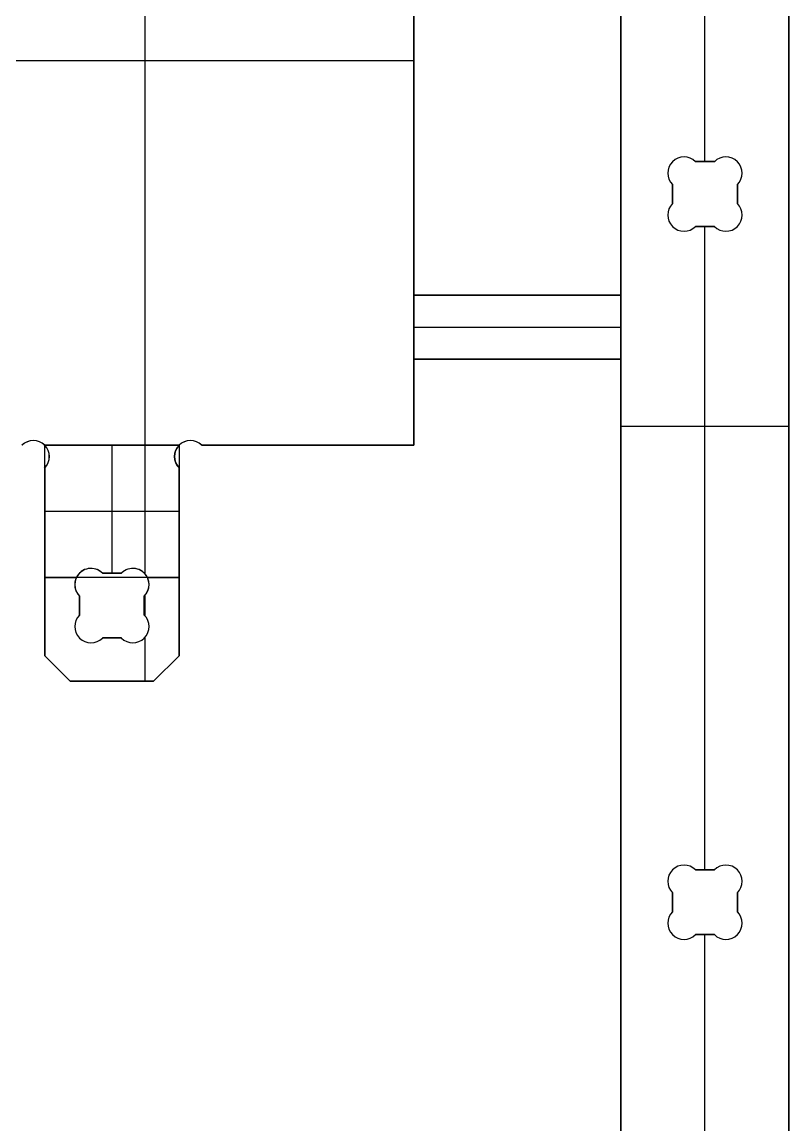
# Model space of a CAD drawing. Extents: x 24 to 120, y 0 to 48.
# Drawn here: x 87.03 to 96.02, y 24.03 to 36.95 of the extents above; entities that cross this region are included whole.
import ezdxf

# ---------------------------------------------------------------- set-up
doc = ezdxf.new("R2010")
doc.units = 0
doc.header["$MEASUREMENT"] = 0
for name, color, linetype in [('POCKETS_10_MM', 5, 'CONTINUOUS'), ('PROFILE_-_INSIDE', 30, 'CONTINUOUS'), ('PROFILE_-_OUTSIDE', 18, 'CONTINUOUS'), ('SOLIDS', 4, 'CONTINUOUS'), ('TABS', 25, 'CONTINUOUS')]:
    doc.layers.add(name, color=color, linetype=linetype)

msp = doc.modelspace()

# ---------------------------------------------------------------- linework, layer by layer
at = {"layer": 'POCKETS_10_MM'}
msp.add_lwpolyline([(88.871, 30.443), (87.296, 30.443), (87.296, 31.993), (88.871, 31.993)], close=True, dxfattribs=at)
at = {"layer": 'PROFILE_-_INSIDE'}
for p, q in [((95.145, 35.317, 0.5), (94.922, 35.317, 0.5)), ((94.653, 35.048, 0.5), (94.653, 34.825, 0.5)), ((95.413, 34.825, 0.5), (95.413, 35.048, 0.5)), ((94.922, 34.557, 0.5), (95.145, 34.557, 0.5)), ((87.972, 30.493, 0.5), (88.195, 30.493, 0.5)), ((87.703, 30.002, 0.5), (87.703, 30.224, 0.5)), ((88.463, 30.224, 0.5), (88.463, 30.002, 0.5)), ((88.195, 29.733, 0.5), (87.972, 29.733, 0.5)), ((95.145, 27.016, 0.5), (94.922, 27.016, 0.5)), ((94.653, 26.747, 0.5), (94.653, 26.524, 0.5)), ((95.413, 26.524, 0.5), (95.413, 26.747, 0.5)), ((94.922, 26.256, 0.5), (95.145, 26.256, 0.5))]:
    msp.add_line(p, q, dxfattribs=at)
for centre, start, end in [((94.788, 35.182, 0.5), 135, 225), ((94.788, 35.182, 0.5), 45, 135), ((95.279, 35.182, 0.5), 45, 135), ((95.279, 35.182, 0.5), 315, 45), ((94.788, 34.691, 0.5), 135, 225), ((95.279, 34.691, 0.5), 315, 45), ((94.788, 34.691, 0.5), 225, 315), ((95.279, 34.691, 0.5), 225, 315), ((87.838, 30.359, 0.5), 45, 135), ((88.329, 30.359, 0.5), 45, 135), ((87.838, 30.359, 0.5), 135, 225), ((88.329, 30.359, 0.5), 315, 45), ((87.838, 29.867, 0.5), 135, 225), ((88.329, 29.867, 0.5), 315, 45), ((87.838, 29.867, 0.5), 225, 315), ((88.329, 29.867, 0.5), 225, 315), ((94.788, 26.881, 0.5), 45, 135), ((95.279, 26.881, 0.5), 45, 135), ((94.788, 26.881, 0.5), 135, 225), ((95.279, 26.881, 0.5), 315, 45), ((94.788, 26.39, 0.5), 135, 225), ((95.279, 26.39, 0.5), 315, 45), ((94.788, 26.39, 0.5), 225, 315), ((95.279, 26.39, 0.5), 225, 315)]:
    msp.add_arc(centre, 0.19, start, end, dxfattribs=at)
at = {"layer": 'PROFILE_-_OUTSIDE'}
for p, q in [((91.621, 31.993), (91.621, 41.836)), ((89.136, 31.993), (91.621, 31.993)), ((87.296, 31.728), (87.296, 29.525)), ((88.871, 29.525), (88.871, 31.728)), ((87.296, 29.525), (87.596, 29.225)), ((88.571, 29.225), (88.871, 29.525)), ((87.596, 29.225), (88.571, 29.225))]:
    msp.add_line(p, q, dxfattribs=at)
msp.add_lwpolyline([(94.049, 47.501), (96.018, 47.501), (96.018, 16.925), (94.049, 16.925)], close=True, dxfattribs=at)
for centre, start, end in [((87.163, 31.86), 315, 135), ((89.003, 31.86), 45, 225)]:
    msp.add_arc(centre, 0.188, start, end, dxfattribs=at)
at = {"layer": 'SOLIDS'}
for p, q in [((94.049, 16.925, -0.738), (94.049, 47.501, -0.738)), ((95.033, 35.317, -0.738), (95.033, 47.501, -0.738)), ((96.018, 47.501, -0.738), (96.018, 16.925, -0.738)), ((94.049, 18.5), (94.049, 45.139)), ((94.049, 45.139, -0.369), (94.049, 18.5, -0.369)), ((95.033, 35.317), (95.033, 45.139)), ((96.018, 45.139), (96.018, 18.5)), ((96.018, 18.5, -0.369), (96.018, 45.139, -0.369)), ((88.474, 31.993), (88.474, 42.524)), ((88.474, 30.481, -0.738), (88.474, 42.524, -0.738)), ((91.621, 31.993), (91.621, 41.836)), ((91.621, 31.993, -0.738), (91.621, 41.836, -0.738)), ((91.621, 41.836, -0.369), (91.621, 31.993, -0.369)), ((91.621, 36.914), (91.621, 36.914, -0.738)), ((85.327, 36.503), (91.621, 36.503)), ((85.327, 36.503, -0.738), (91.621, 36.503, -0.738)), ((94.653, 35.317), (94.653, 35.317, -0.738)), ((95.145, 35.317), (94.922, 35.317)), ((95.145, 35.317, -0.738), (94.922, 35.317, -0.738)), ((94.922, 35.317, -0.738), (94.922, 35.317)), ((94.922, 35.317, -0.25), (95.145, 35.317, -0.25)), ((95.033, 35.317), (95.033, 35.317, -0.738)), ((95.145, 35.317, -0.738), (95.145, 35.317)), ((95.413, 35.317), (95.413, 35.317, -0.738)), ((94.653, 35.048), (94.653, 34.825)), ((94.653, 35.048, -0.738), (94.653, 34.825, -0.738)), ((94.653, 35.048, -0.738), (94.653, 35.048)), ((94.653, 34.825, -0.25), (94.653, 35.048, -0.25)), ((95.413, 34.825), (95.413, 35.048)), ((95.413, 34.825, -0.738), (95.413, 35.048, -0.738)), ((95.413, 35.048, -0.738), (95.413, 35.048)), ((95.413, 35.048, -0.25), (95.413, 34.825, -0.25)), ((94.653, 34.937), (94.653, 34.937, -0.738)), ((95.413, 34.937), (95.413, 34.937, -0.738)), ((94.653, 34.825), (94.653, 34.825, -0.738)), ((95.413, 34.825, -0.738), (95.413, 34.825)), ((94.653, 34.557), (94.653, 34.557, -0.738)), ((94.922, 34.557), (95.145, 34.557)), ((94.922, 34.557, -0.738), (95.145, 34.557, -0.738)), ((94.922, 34.557, -0.738), (94.922, 34.557)), ((95.145, 34.557, -0.25), (94.922, 34.557, -0.25)), ((95.033, 27.016, -0.738), (95.033, 34.557, -0.738)), ((95.033, 34.557), (95.033, 34.557, -0.738)), ((95.033, 27.016), (95.033, 34.557)), ((95.145, 34.557, -0.738), (95.145, 34.557)), ((95.413, 34.557), (95.413, 34.557, -0.738)), ((96.018, 32.213, -0.738), (94.049, 32.213, -0.738)), ((96.018, 32.213), (94.049, 32.213)), ((87.296, 31.993, -0.369), (88.871, 31.993, -0.369)), ((87.296, 31.993), (88.871, 31.993)), ((87.296, 31.993, -0.369), (87.296, 31.993)), ((88.871, 31.993, -0.184), (87.296, 31.993, -0.184)), ((87.296, 31.993, -0.369), (87.296, 31.993, -0.738)), ((88.083, 31.993), (88.083, 31.993, -0.369)), ((88.083, 31.993, -0.369), (88.083, 30.493, -0.369)), ((88.871, 31.993, -0.369), (88.871, 31.993)), ((88.871, 31.993, -0.369), (88.871, 31.993, -0.738)), ((89.136, 31.993), (91.621, 31.993)), ((89.136, 31.993, -0.738), (89.136, 31.993)), ((89.136, 31.993, -0.738), (91.621, 31.993, -0.738)), ((91.621, 31.993, -0.369), (89.136, 31.993, -0.369)), ((90.378, 31.993), (90.378, 31.993, -0.738)), ((91.621, 31.993, -0.738), (91.621, 31.993)), ((87.296, 31.728, -0.738), (87.296, 31.728, -0.369)), ((87.296, 31.728, -0.738), (87.296, 29.525, -0.738)), ((87.296, 30.443, -0.369), (87.296, 31.728, -0.369)), ((87.296, 29.525, -0.369), (87.296, 31.728, -0.369)), ((88.871, 29.525, -0.738), (88.871, 31.728, -0.738)), ((88.871, 31.728, -0.738), (88.871, 31.728, -0.369)), ((88.871, 31.728, -0.369), (88.871, 30.443, -0.369)), ((88.871, 31.728, -0.369), (88.871, 29.525, -0.369)), ((87.296, 31.218, -0.369), (88.871, 31.218, -0.369)), ((87.296, 30.626, -0.369), (87.296, 30.626, -0.738)), ((88.871, 30.626, -0.369), (88.871, 30.626, -0.738)), ((87.668, 30.443, -0.369), (87.296, 30.443, -0.369)), ((87.668, 30.443), (87.296, 30.443)), ((87.296, 30.443, -0.369), (87.296, 30.443)), ((87.296, 30.443), (87.296, 29.525)), ((87.296, 30.443, -0.184), (87.668, 30.443, -0.184)), ((87.668, 30.443), (87.668, 30.443, -0.369)), ((87.703, 30.493, -0.369), (87.703, 30.493, -0.738)), ((88.195, 30.493, -0.369), (87.972, 30.493, -0.369)), ((88.195, 30.493, -0.738), (87.972, 30.493, -0.738)), ((87.972, 30.493, -0.738), (87.972, 30.493, -0.369)), ((88.083, 30.493, -0.369), (88.083, 30.493, -0.738)), ((88.195, 30.493, -0.738), (88.195, 30.493, -0.369)), ((88.463, 30.493, -0.369), (88.463, 30.493, -0.738)), ((88.871, 30.443, -0.369), (88.499, 30.443, -0.369)), ((88.499, 30.443, -0.369), (88.499, 30.443)), ((88.871, 30.443), (88.499, 30.443)), ((88.499, 30.443, -0.184), (88.871, 30.443, -0.184)), ((88.871, 29.525), (88.871, 30.443)), ((88.871, 30.443), (88.871, 30.443, -0.369)), ((87.703, 30.224), (87.703, 30.002)), ((87.703, 30.224, -0.738), (87.703, 30.002, -0.738)), ((87.703, 30.224), (87.703, 30.224, -0.738)), ((87.703, 30.224, -0.25), (87.703, 30.002, -0.25)), ((88.463, 30.002), (88.463, 30.224)), ((88.463, 30.002, -0.738), (88.463, 30.224, -0.738)), ((88.463, 30.224, -0.738), (88.463, 30.224)), ((88.463, 30.002, -0.25), (88.463, 30.224, -0.25)), ((88.474, 29.99, -0.738), (88.474, 30.236, -0.738)), ((88.474, 29.99), (88.474, 30.236)), ((87.703, 30.113), (87.703, 30.113, -0.738)), ((87.703, 30.002, -0.738), (87.703, 30.002)), ((88.463, 30.113), (88.463, 30.113, -0.738)), ((88.463, 30.002, -0.738), (88.463, 30.002)), ((88.474, 29.225, -0.738), (88.474, 29.745, -0.738)), ((88.474, 29.225), (88.474, 29.745)), ((87.703, 29.733), (87.703, 29.733, -0.738)), ((87.972, 29.733), (88.195, 29.733)), ((87.972, 29.733, -0.738), (88.195, 29.733, -0.738)), ((87.972, 29.733, -0.738), (87.972, 29.733)), ((87.972, 29.733, -0.25), (88.195, 29.733, -0.25)), ((88.083, 29.733), (88.083, 29.733, -0.738)), ((88.195, 29.733, -0.738), (88.195, 29.733)), ((88.463, 29.733), (88.463, 29.733, -0.738)), ((87.296, 29.525), (87.596, 29.225)), ((87.296, 29.525, -0.738), (87.296, 29.525)), ((87.296, 29.525, -0.738), (87.596, 29.225, -0.738)), ((87.596, 29.225, -0.369), (87.296, 29.525, -0.369)), ((88.571, 29.225), (88.871, 29.525)), ((88.571, 29.225, -0.738), (88.871, 29.525, -0.738)), ((88.871, 29.525, -0.369), (88.571, 29.225, -0.369)), ((88.871, 29.525), (88.871, 29.525, -0.738)), ((87.446, 29.375), (87.446, 29.375, -0.738)), ((88.721, 29.375), (88.721, 29.375, -0.738)), ((87.596, 29.225), (88.571, 29.225)), ((87.596, 29.225, -0.738), (87.596, 29.225)), ((87.596, 29.225, -0.738), (88.571, 29.225, -0.738)), ((88.571, 29.225, -0.369), (87.596, 29.225, -0.369)), ((88.083, 29.225), (88.083, 29.225, -0.738)), ((88.571, 29.225, -0.738), (88.571, 29.225)), ((94.653, 27.016), (94.653, 27.016, -0.738)), ((95.145, 27.016), (94.922, 27.016)), ((95.145, 27.016, -0.738), (94.922, 27.016, -0.738)), ((94.922, 27.016, -0.738), (94.922, 27.016)), ((94.922, 27.016, -0.25), (95.145, 27.016, -0.25)), ((95.033, 27.016), (95.033, 27.016, -0.738)), ((95.145, 27.016, -0.738), (95.145, 27.016)), ((95.413, 27.016), (95.413, 27.016, -0.738)), ((94.653, 26.747), (94.653, 26.524)), ((94.653, 26.747, -0.738), (94.653, 26.524, -0.738)), ((94.653, 26.747, -0.738), (94.653, 26.747)), ((94.653, 26.524, -0.25), (94.653, 26.747, -0.25)), ((94.653, 26.636), (94.653, 26.636, -0.738)), ((95.413, 26.524), (95.413, 26.747)), ((95.413, 26.524, -0.738), (95.413, 26.747, -0.738)), ((95.413, 26.747, -0.738), (95.413, 26.747)), ((95.413, 26.747, -0.25), (95.413, 26.524, -0.25)), ((95.413, 26.636), (95.413, 26.636, -0.738)), ((94.653, 26.524), (94.653, 26.524, -0.738)), ((95.413, 26.524, -0.738), (95.413, 26.524)), ((94.653, 26.256), (94.653, 26.256, -0.738)), ((94.922, 26.256), (95.145, 26.256)), ((94.922, 26.256, -0.738), (95.145, 26.256, -0.738)), ((94.922, 26.256, -0.738), (94.922, 26.256)), ((95.145, 26.256, -0.25), (94.922, 26.256, -0.25)), ((95.033, 16.925, -0.738), (95.033, 26.256, -0.738)), ((95.033, 26.256), (95.033, 26.256, -0.738)), ((95.033, 18.5), (95.033, 26.256)), ((95.145, 26.256, -0.738), (95.145, 26.256)), ((95.413, 26.256), (95.413, 26.256, -0.738))]:
    msp.add_line(p, q, dxfattribs=at)
for centre, radius, start, end in [((94.788, 35.182), 0.19, 45, 225), ((94.788, 35.182, -0.738), 0.19, 45, 225), ((94.788, 35.182, -0.25), 0.19, 45, 225), ((95.279, 35.182), 0.19, 315, 135), ((95.279, 35.182, -0.738), 0.19, 315, 135), ((95.279, 35.182, -0.25), 0.19, 315, 135), ((94.788, 34.691), 0.19, 135, 315), ((94.788, 34.691, -0.738), 0.19, 135, 315), ((94.788, 34.691, -0.25), 0.19, 135, 315), ((95.279, 34.691), 0.19, 225, 45), ((95.279, 34.691, -0.738), 0.19, 225, 45), ((95.279, 34.691, -0.25), 0.19, 225, 45), ((87.163, 31.86), 0.187, 45, 135), ((87.163, 31.86, -0.738), 0.188, 315, 135), ((87.163, 31.86, -0.369), 0.187, 315, 135), ((87.163, 31.86, -0.369), 0.188, 315, 45), ((89.003, 31.86, -0.738), 0.188, 45, 225), ((89.003, 31.86, -0.369), 0.187, 45, 225), ((89.003, 31.86, -0.369), 0.187, 135, 225), ((89.003, 31.86), 0.187, 45, 135), ((87.838, 30.359, -0.738), 0.19, 45, 225), ((87.838, 30.359, -0.369), 0.19, 45, 153.6439), ((88.329, 30.359, -0.369), 0.19, 26.3561, 135), ((88.329, 30.359, -0.738), 0.19, 315, 135), ((87.838, 30.359), 0.19, 153.6439, 225), ((87.838, 30.359, -0.25), 0.19, 153.6439, 225), ((88.329, 30.359), 0.19, 315, 26.3561), ((88.329, 30.359, -0.25), 0.19, 315, 26.3561), ((87.838, 29.867), 0.19, 135, 315), ((87.838, 29.867, -0.738), 0.19, 135, 315), ((87.838, 29.867, -0.25), 0.19, 135, 315), ((88.329, 29.867), 0.19, 225, 45), ((88.329, 29.867, -0.738), 0.19, 225, 45), ((88.329, 29.867, -0.25), 0.19, 225, 45), ((94.788, 26.881), 0.19, 45, 225), ((94.788, 26.881, -0.738), 0.19, 45, 225), ((94.788, 26.881, -0.25), 0.19, 45, 225), ((95.279, 26.881), 0.19, 315, 135), ((95.279, 26.881, -0.738), 0.19, 315, 135), ((95.279, 26.881, -0.25), 0.19, 315, 135), ((94.788, 26.39), 0.19, 135, 315), ((94.788, 26.39, -0.738), 0.19, 135, 315), ((94.788, 26.39, -0.25), 0.19, 135, 315), ((95.279, 26.39), 0.19, 225, 45), ((95.279, 26.39, -0.738), 0.19, 225, 45), ((95.279, 26.39, -0.25), 0.19, 225, 45)]:
    msp.add_arc(centre, radius, start, end, dxfattribs=at)
at = {"layer": 'TABS'}
for p, q in [((94.049, 33.75, -0.738), (91.621, 33.75, -0.738)), ((94.049, 33.75, -0.613), (91.621, 33.75, -0.613)), ((91.621, 33, -0.738), (91.621, 33.75, -0.738)), ((91.621, 33.75, -0.613), (91.621, 33.75, -0.738)), ((91.621, 33.75, -0.613), (91.621, 33, -0.613)), ((91.621, 33.75, -0.676), (94.049, 33.75, -0.676)), ((94.049, 33, -0.738), (94.049, 33.75, -0.738)), ((94.049, 33.75, -0.613), (94.049, 33.75, -0.738)), ((94.049, 33.75, -0.613), (94.049, 33, -0.613)), ((91.621, 33.375, -0.738), (94.049, 33.375, -0.738)), ((91.621, 33.375, -0.613), (94.049, 33.375, -0.613)), ((91.621, 33, -0.738), (91.621, 33, -0.613)), ((91.621, 33, -0.738), (94.049, 33, -0.738)), ((91.621, 33, -0.613), (94.049, 33, -0.613)), ((94.049, 33, -0.676), (91.621, 33, -0.676)), ((94.049, 33, -0.738), (94.049, 33, -0.613))]:
    msp.add_line(p, q, dxfattribs=at)

doc.saveas('drawing.dxf')
